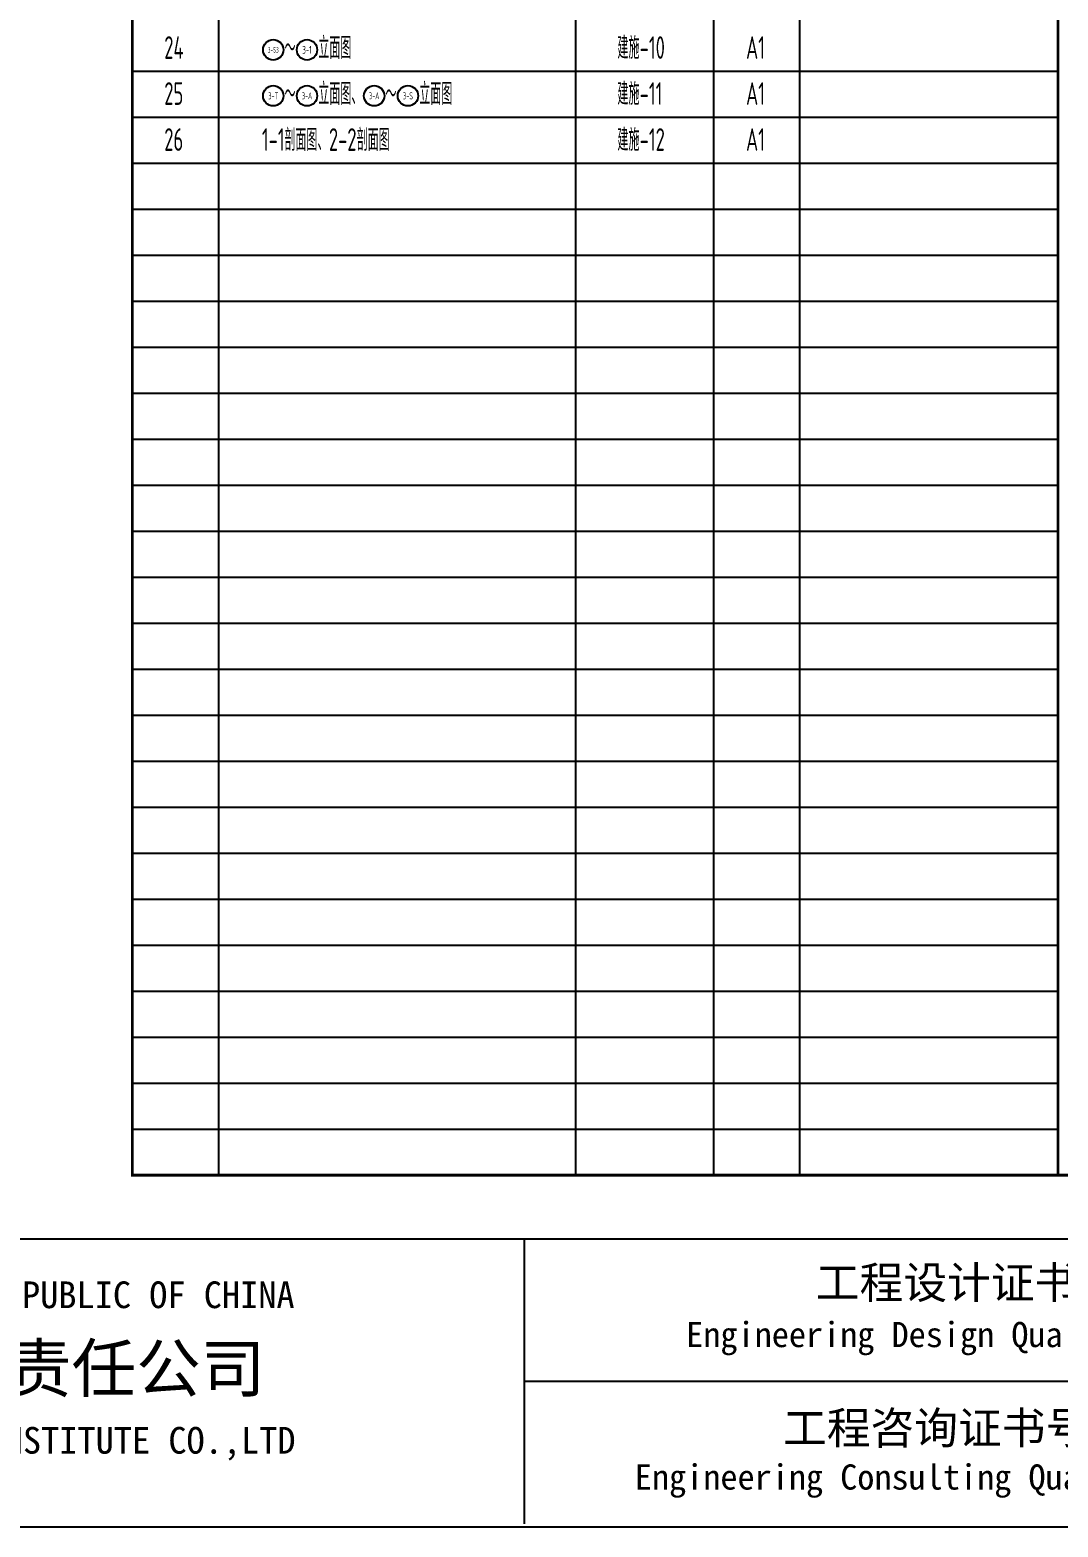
# Model space of a CAD drawing. Extents: x -59851 to 653804, y -249523 to 437614.
# Drawn here: x 301445 to 321876, y 232552 to 262311 of the extents above; entities that cross this region are included whole.
import ezdxf
from ezdxf.enums import TextEntityAlignment as Align

# ---------------------------------------------------------------- set-up
doc = ezdxf.new("R2010")
doc.units = 0
doc.header["$LTSCALE"] = 1000
doc.header["$MEASUREMENT"] = 0
for name, color, linetype in [('LABEL_FIXBOX_PM', 7, 'Continuous'), ('LABEL_TXT_PM', 1, 'Continuous'), ('PUB_TEXT', 7, 'Continuous')]:
    doc.layers.add(name, color=color, linetype=linetype)
doc.styles.add('LABEL_FIXBOX_PM', font='simhei.ttf', dxfattribs={"width": 0.8})
doc.styles.add('LABEL_SONG_PM', font='')
doc.styles.add('LABEL_TXT_PM', font='pm_njadri_romans1.shx', dxfattribs={"width": 0.7, "bigfont": 'pm_njadri_hztxt.shx'})
doc.styles.get("Standard").update_dxf_attribs({"font": 'gbenor.shx', "width": 0.7, "bigfont": 'gbcbig.shx'})
doc.styles.get('LABEL_SONG_PM').set_extended_font_data('SimSun')

# ---------------------------------------------------------------- blocks, each defined once
blk = doc.blocks.new('PMSheet_A1SGTML_20150113_5-3892015052617353002')
at = {"layer": 'LABEL_FIXBOX_PM'}
for p, q in [((270.574726841923, 540.8042221014246), (270.5747268419224, 69.94707924428113)), ((341.4680119920039, 540.8042221014246), (341.4680119920039, 69.94707924428113)), ((368.8965834205743, 540.8042221014246), (368.8965834205743, 69.94707924428113)), ((386.0394405634317, 540.8042221014246), (386.0394405634323, 69.94707924428113)), ((253.4318696990662, 289.3756506728539), (437.3959993859352, 289.3756506728539)), ((253.4318696990662, 280.2327935299965), (437.3959993859352, 280.2327935299965)), ((253.4318696990662, 271.0899363871391), (437.3959993859352, 271.0899363871391)), ((253.4318696990656, 261.9470792442823), (437.3959993859352, 261.9470792442823)), ((253.4318696990656, 252.8042221014249), (437.3959993859352, 252.8042221014249)), ((253.4318696990656, 243.6613649585681), (437.3959993859352, 243.6613649585681)), ((253.4318696990656, 234.5185078157107), (437.3959993859352, 234.5185078157107)), ((253.4318696990656, 225.3756506728536), (437.3959993859352, 225.3756506728536)), ((253.4318696990656, 216.2327935299965), (437.3959993859352, 216.2327935299965)), ((253.4318696990656, 207.0899363871394), (437.3959993859352, 207.0899363871394)), ((253.4318696990656, 197.9470792442826), (437.3959993859352, 197.9470792442826)), ((253.4318696990656, 188.8042221014252), (437.3959993859352, 188.8042221014252)), ((253.4318696990656, 179.6613649585681), (437.3959993859352, 179.6613649585681)), ((253.4318696990656, 170.518507815711), (437.3959993859352, 170.518507815711)), ((253.4318696990656, 161.3756506728536), (437.3959993859352, 161.3756506728536)), ((253.4318696990656, 152.2327935299968), (437.3959993859352, 152.2327935299968)), ((253.4318696990656, 143.0899363871394), (437.3959993859352, 143.0899363871394)), ((253.4318696990656, 133.9470792442826), (437.3959993859352, 133.9470792442826)), ((253.4318696990656, 124.8042221014255), (437.3959993859352, 124.8042221014255)), ((253.4318696990656, 115.6613649585684), (437.3959993859352, 115.6613649585684)), ((253.4318696990656, 106.518507815711), (437.3959993859352, 106.518507815711)), ((253.4318696990656, 97.37565067285418), (437.3959993859352, 97.37565067285418)), ((253.4318696990656, 88.23279352999678), (437.3959993859352, 88.23279352999678)), ((253.4318696990656, 79.08993638713997), (437.3959993859352, 79.08993638713997)), ((0, 57.27011767740176), (840.99899232267, 57.27011767740172)), ((331.3030294368818, 57.27011767740172), (331.3030294368818, 0.637121044403466))]:
    blk.add_line(p, q, dxfattribs=at)
at = {"layer": 'LABEL_FIXBOX_PM', "linetype": 'Continuous'}
blk.add_line((586.1515142853668, 28.9536193608999), (331.3030294368818, 28.9536193608999), dxfattribs=at)
at = {"layer": 'LABEL_FIXBOX_PM'}
blk.add_lwpolyline([(0, 594), (841, 594), (841, 7.275957614183426e-14), (0, 0)], close=True, dxfattribs=at)
at = {"layer": 'LABEL_FIXBOX_PM', "const_width": 0.5714285714285714}
for points in [[(253.4318696990656, 563.6613649585661), (253.4318696990656, 69.94707924428113), (437.3959993859352, 69.94707924428113), (437.3959993859357, 563.6613649585667)], [(437.3959993859357, 563.6613649585667), (437.3959993859357, 69.94707924428171), (621.3601290728053, 69.94707924428171), (621.3601290728059, 563.6613649585672)]]:
    blk.add_lwpolyline(points, close=True, dxfattribs=at)
at = {"layer": 'LABEL_FIXBOX_PM', "style": 'LABEL_SONG_PM'}
for s, height, p in [('工程设计证书号： 甲级  100108-sj', 6.371212121212124, (458.7272718611249, 48.10508748893582)), ('Engineering Design Qualification No.:100108-sj (Class A)', 5, (458.7272718611249, 37.72725440028706)), ('工程咨询证书号： 工咨甲 11120080045', 6.371212121212124, (458.7272718611249, 19.788589172434)), ('Engineering Consulting Qualification No.:11120080045 (Class A)', 5, (458.7272718611249, 9.410756083785236))]:
    blk.add_text(s, height=height, dxfattribs=at).set_placement(p, align=Align.MIDDLE)
at = {"layer": 'LABEL_FIXBOX_PM'}
for s, height, style, p in [("THE PEOPLE'S REPUBLIC OF CHINA", 5.309343434343437, 'LABEL_SONG_PM', (177.3275096537641, 43.51819312867126)), ('南京市建筑设计研究院有限责任公司', 9.408156565656569, 'LABEL_FIXBOX_PM', (74.52699697959382, 26.85561623994057))]:
    blk.add_text(s, height=height, dxfattribs=dict(at, style=style)).set_placement(p)
at = {"layer": 'LABEL_FIXBOX_PM', "style": 'LABEL_SONG_PM'}
blk.add_text('NANJING ARCHITECTURAL DESIGN & RESEARCH INSTITUTE CO.,LTD', height=5.309343434343437, dxfattribs=at).set_placement((182.9311893790075, 14.58914368982514), align=Align.CENTER)
at = {"layer": 'LABEL_TXT_PM'}
for tag, p, height, style in [('设计编号', (65.61638941911166, 575.9883602261345), 8.494949, 'LABEL_SONG_PM'), ('分项号', (175.237360528881, 575.9618944729347), 8.494949, 'LABEL_SONG_PM'), ('版本号', (266.0767784222251, 575.5964215740931), 8.494949, 'LABEL_SONG_PM'), ('专业负责', (83.09723373105109, 248.5235052103308), 12, 'LABEL_TXT_PM'), ('审核', (84.23000752039253, 224.6794299683985), 12, 'LABEL_TXT_PM'), ('校对', (84.98858534144937, 201.9911810676337), 12, 'LABEL_TXT_PM'), ('设计', (84.7530085066089, 177.6348317165603), 12, 'LABEL_TXT_PM'), ('绘制', (85.9691702346236, 154.4641493467518), 12, 'LABEL_TXT_PM')]:
    blk.add_attdef(tag, p, '', height=height, dxfattribs=dict(at, style=style))
for tag, height, style, p in [('工程名称', 20, 'LABEL_FIXBOX_PM', (125.2916091350064, 455.8653963203076)), ('专业分册', 15, 'LABEL_FIXBOX_PM', (125.2665108964301, 384.1910563287698)), ('日期', 8.494949, 'LABEL_TXT_PM', (127.3030099878687, 354.5123581557942))]:
    blk.add_attdef(tag, text='', height=height, dxfattribs=dict(at, style=style)).set_placement(p, align=Align.CENTER)
at = {"layer": 'LABEL_TXT_PM', "style": 'LABEL_TXT_PM', "width": 0.7}
for tag, p in [('专业负责签名', (189.5830663018158, 248.4154533542717)), ('审核签名', (189.5830663018158, 224.4762512473868)), ('校对签名', (189.5830663018158, 202.3340554370685)), ('设计签名', (189.5830663018158, 176.8138191310256)), ('绘制签名', (189.5830663018158, 154.6176306466285))]:
    blk.add_attdef(tag, text='', height=12, dxfattribs=at).set_placement(p, align=Align.CENTER)

msp = doc.modelspace()

# ---------------------------------------------------------------- linework, layer by layer
at = {"layer": 'PUB_TEXT'}
for centre in [(306279.5911705826, 261915.8434884486), (306950.7613833486, 261915.8434884486), (306279.5911705826, 261001.557774163), (306950.7613833486, 261001.557774163), (308285.4422344124, 261001.557774163), (308956.6124471783, 261001.557774163)]:
    msp.add_circle(centre, 202.5, dxfattribs=at)

# ---------------------------------------------------------------- block references
at = {"xscale": 100, "yscale": 100, "zscale": 100}
msp.add_blockref('PMSheet_A1SGTML_20150113_5-3892015052617353002', (278136.2163027599, 232551.6536266137), dxfattribs=at)

# ---------------------------------------------------------------- texts
at = {"layer": 'PUB_TEXT', "width": 0.7}
for s, height, p in [('24', 450, (304113.7810721626, 261735.8434884485)), ('立面图', 434.0425531914893, (307175.7613833486, 261735.8434884486)), ('建施', 434.0425531914893, (313119.6160431422, 261735.8434884486)), ('-10', 450, (313561.9564686741, 261735.8434884486)), ('A1', 450, (315675.7763521799, 261735.8434884486)), ('～', 434.0425531914893, (306504.5911705826, 261735.8434884486)), ('立面图、', 434.0425531914893, (307175.7613833486, 260821.557774163)), ('立面图', 434.0425531914893, (309181.6124471783, 260821.557774163)), ('建施', 434.0425531914893, (313119.6160431422, 260821.5577741629)), ('25', 450, (304113.7810721626, 260821.5577741629)), ('～', 434.0425531914893, (306504.5911705826, 260821.557774163)), ('～', 434.0425531914893, (308510.4422344124, 260821.557774163)), ('-11', 450, (313561.9564686741, 260821.5577741629)), ('A1', 450, (315675.7763521799, 260821.5577741629)), ('26', 450, (304113.7810721626, 259907.2720598771)), ('1-1', 450, (306054.5911705826, 259907.2720598773)), ('剖面图、', 434.0425531914893, (306500.8411705826, 259907.2720598773)), ('2-2', 450, (307385.5220216464, 259907.2720598773)), ('剖面图', 434.0425531914893, (307936.7720216464, 259907.2720598773)), ('建施', 434.0425531914893, (313119.6160431422, 259907.2720598772)), ('-12', 450, (313561.9564686741, 259907.2720598772)), ('A1', 450, (315675.7763521799, 259907.2720598772))]:
    msp.add_text(s, height=height, dxfattribs=at).set_placement(p)
at = {"layer": 'PUB_TEXT'}
for s, height, width, p, p2 in [('3-S3', 113.5128554214691, 0.8136951455384904, (306172.1623201116, 261859.0870607379), (306387.0200210536, 261859.0870607379)), ('3-1', 156.3561741828874, 0.8157877393708561, (306857.7536594826, 261837.6654013572), (307043.7691072145, 261837.6654013572)), ('3-T', 140.3924692087037, 0.8269799492095291, (306180.4209197643, 260931.3615395586), (306378.7614214009, 260931.3615395586)), ('3-A', 135.5975847227452, 0.830016595289662, (306849.9369133309, 260933.7589818016), (307051.5858533662, 260933.7589818016)), ('3-A', 135.5975847227452, 0.8300165952899015, (308184.6177643947, 260933.7589818016), (308386.26670443, 260933.7589818016)), ('3-S', 141.91837990796, 0.7981757961001154, (308857.986672854, 260930.598584209), (309055.2382215027, 260930.598584209))]:
    msp.add_text(s, height=height, dxfattribs=dict(at, width=width)).set_placement(p, p2, align=Align.FIT)

doc.saveas('drawing.dxf')
